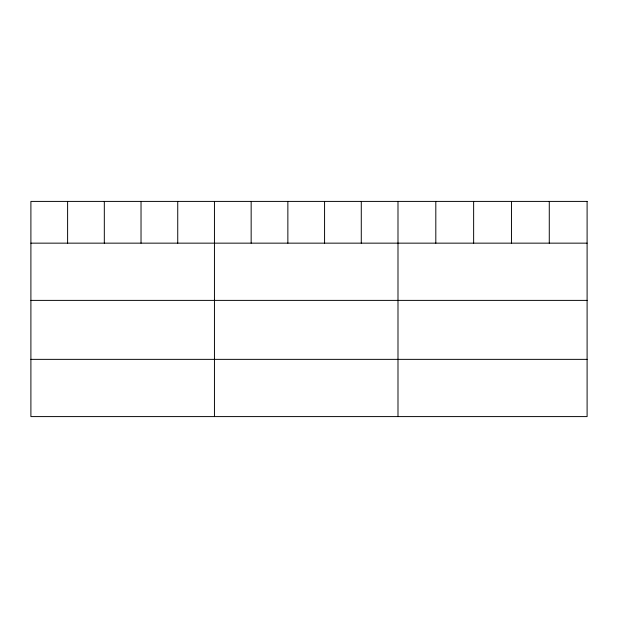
<?xml version="1.0" encoding="UTF-8"?>
<svg xmlns="http://www.w3.org/2000/svg" width="618" height="618" viewBox="0 0 618 618"><rect width="100%" height="100%" fill="white"/><g stroke="black" fill="none" stroke-linecap="round" stroke-linejoin="round"><path stroke-width="0.93" d="M30.9 243.152L587.1 243.152M30.9 300.387L587.1 300.387M30.9 359.359L587.1 359.359M549.278 201.406L549.278 243.152M511.457 201.406L511.457 243.152M473.635 201.406L473.635 243.152M435.814 201.406L435.814 243.152M397.992 201.406L397.992 416.594M361.283 201.406L361.283 243.152M324.574 201.406L324.574 243.152M287.864 201.406L287.864 243.152M251.155 201.406L251.155 243.152M214.446 201.406L214.446 416.594M177.737 201.406L177.737 243.152M141.028 201.406L141.028 243.152M104.318 201.406L104.318 243.152M67.609 201.406L67.609 243.152M587.1 201.406L30.9 201.406L30.9 416.594L587.1 416.594L587.1 201.406"/></g></svg>
